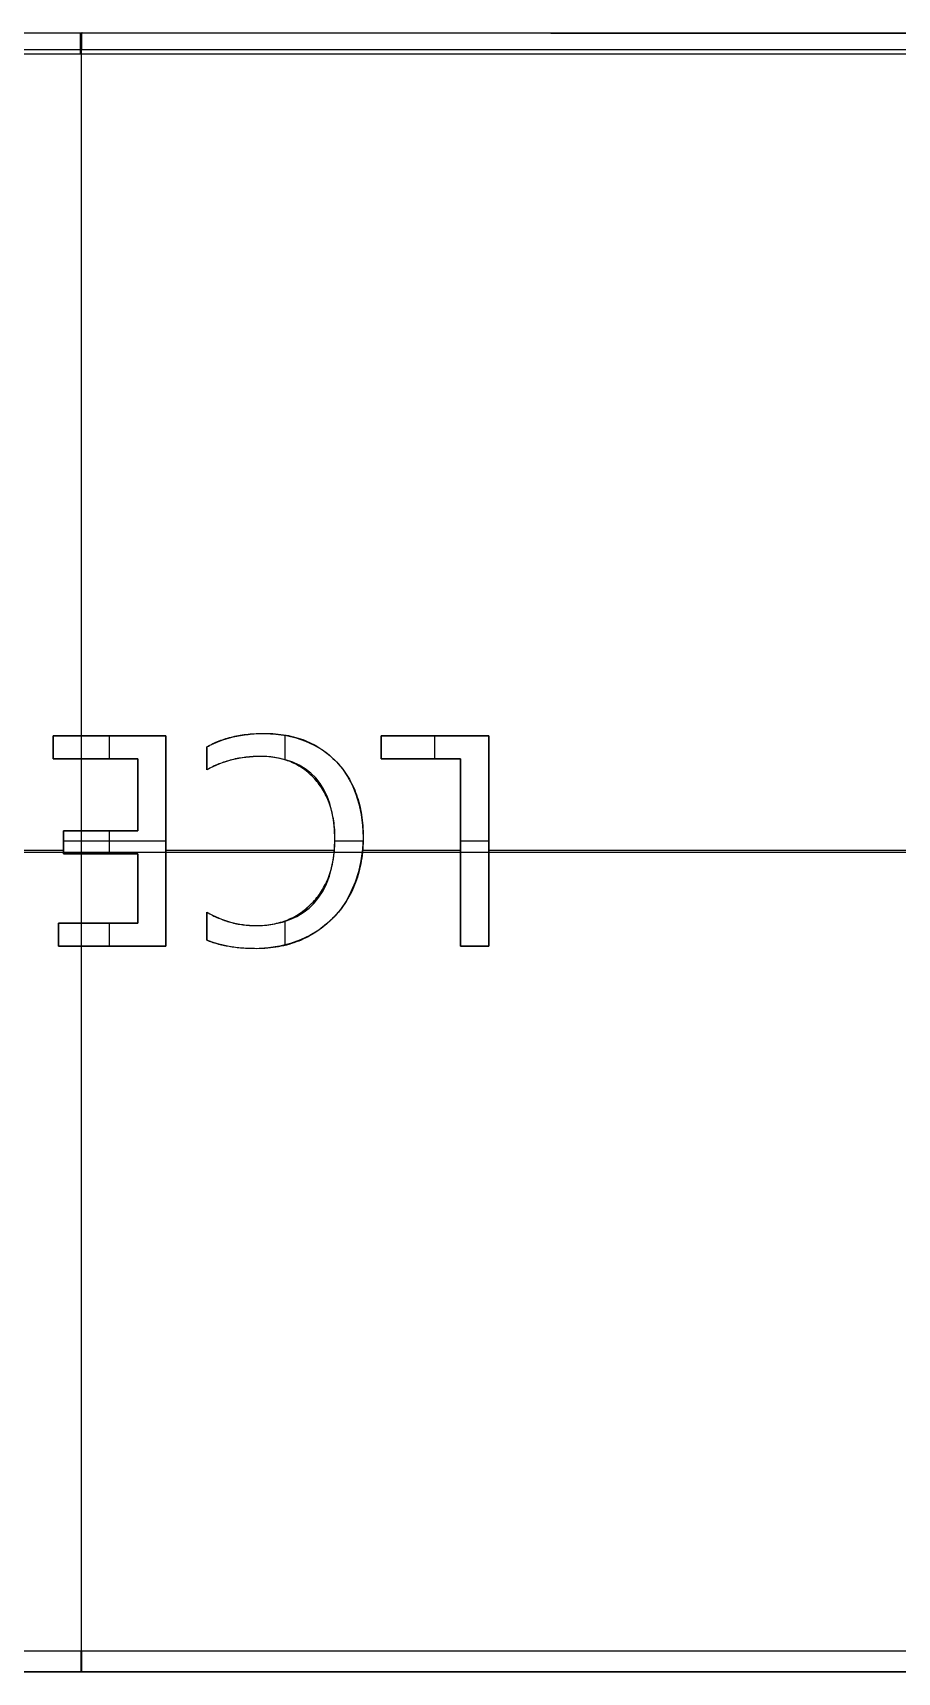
# Model space of a CAD drawing. Header units: millimetres. Extents: x 1.2 to 41.2, y 0.2 to 23.9.
# Drawn here: x 21.454 to 21.866, y 13.145 to 13.925 of the extents above; entities that cross this region are included whole.
import ezdxf

# ---------------------------------------------------------------- set-up
doc = ezdxf.new("R2010")
doc.units = ezdxf.units.MM
doc.layers.add('图层03', color=5, linetype='Continuous', true_color=0x0000ff)

msp = doc.modelspace()

# ---------------------------------------------------------------- linework, layer by layer
at = {"layer": '图层03', "color": 7, "true_color": 0xffffff}
for p, q in [((20.97677, 13.92544, 1.98975), (21.97751, 13.92544, 1.98997)), ((21.47745, 13.92544, 1.6088), (21.47729, 13.92544, 2.36991)), ((21.47719, 13.59086, 1.5988), (21.47719, 13.91746, 1.5988)), ((21.47702, 13.91544, 2.3789), (21.47702, 13.15534, 2.3789)), ((21.51739, 13.59086, 1.60381), (21.46373, 13.59086, 1.6038)), ((21.46373, 13.59086, 1.6038), (21.46373, 13.57989, 1.6038)), ((21.49056, 13.59086, 1.5988), (21.49056, 13.59086, 1.6088)), ((21.49056, 13.57989, 1.6088), (21.49056, 13.59086, 1.6088)), ((21.51739, 13.49085, 1.60381), (21.51739, 13.59086, 1.60381)), ((21.57411, 13.57946, 1.60882), (21.57411, 13.59132, 1.60882)), ((21.67107, 13.59086, 1.60384), (21.61984, 13.59086, 1.60383)), ((21.61984, 13.59086, 1.60383), (21.61984, 13.57989, 1.60383)), ((21.64546, 13.59086, 1.59884), (21.64546, 13.59086, 1.60884)), ((21.64546, 13.57989, 1.60884), (21.64546, 13.59086, 1.60884)), ((21.67107, 13.49085, 1.60384), (21.67107, 13.59086, 1.60384)), ((21.46373, 13.58538, 1.5988), (21.46373, 13.58538, 1.6088)), ((21.53691, 13.58568, 1.60381), (21.53691, 13.5747, 1.60381)), ((21.61985, 13.58538, 1.59883), (21.61984, 13.58538, 1.60883)), ((21.46373, 13.57989, 1.6038), (21.50398, 13.57989, 1.60381)), ((21.47719, 13.54574, 1.5988), (21.47719, 13.57989, 1.5988)), ((21.48385, 13.57989, 1.5988), (21.48385, 13.57989, 1.6088)), ((21.50398, 13.57989, 1.60381), (21.50398, 13.54574, 1.60381)), ((21.53691, 13.58019, 1.59881), (21.53691, 13.58019, 1.60881)), ((21.61984, 13.57989, 1.60383), (21.65765, 13.57989, 1.60384)), ((21.63875, 13.57989, 1.59884), (21.63875, 13.57989, 1.60884)), ((21.65765, 13.57989, 1.60384), (21.65765, 13.49085, 1.60384)), ((21.50398, 13.56281, 1.59881), (21.50397, 13.56281, 1.60881)), ((21.50398, 13.54574, 1.60381), (21.46861, 13.54574, 1.6038)), ((21.46861, 13.54574, 1.6038), (21.46861, 13.53476, 1.6038)), ((21.48629, 13.54574, 1.5988), (21.48629, 13.54574, 1.6088)), ((21.49056, 13.53476, 1.6088), (21.49056, 13.54574, 1.6088)), ((21.97708, 13.53539, 2.37901), (20.97695, 13.53539, 2.37879)), ((21.46861, 13.5364, 1.5988), (21.44421, 13.5364, 1.59879)), ((21.51739, 13.54086, 1.60881), (21.4686, 13.54086, 1.6088)), ((21.46861, 13.54025, 1.5988), (21.4686, 13.54025, 1.6088)), ((21.46861, 13.53476, 1.6038), (21.50398, 13.53476, 1.60381)), ((21.47719, 13.50183, 1.5988), (21.47719, 13.53476, 1.5988)), ((21.48629, 13.53476, 1.5988), (21.48629, 13.53476, 1.6088)), ((21.50398, 13.53476, 1.60381), (21.50398, 13.50183, 1.60381)), ((21.51739, 13.54086, 1.59881), (21.51739, 13.54086, 1.60881)), ((21.59759, 13.5364, 1.59883), (21.51739, 13.5364, 1.59881)), ((21.61126, 13.54086, 1.60883), (21.59786, 13.54086, 1.60883)), ((21.65765, 13.5364, 1.59884), (21.61091, 13.5364, 1.59883)), ((21.67107, 13.54086, 1.60884), (21.65765, 13.54086, 1.60884)), ((21.65765, 13.53537, 1.59884), (21.65765, 13.53537, 1.60884)), ((21.67107, 13.54086, 1.59884), (21.67107, 13.54086, 1.60884)), ((21.97759, 13.5364, 1.59891), (21.67107, 13.5364, 1.59884)), ((21.50398, 13.51829, 1.59881), (21.50397, 13.51829, 1.60881)), ((21.53691, 13.50701, 1.60381), (21.53691, 13.4936, 1.60381)), ((21.46617, 13.49634, 1.5988), (21.46616, 13.49634, 1.6088)), ((21.50398, 13.50183, 1.60381), (21.46617, 13.50183, 1.6038)), ((21.46617, 13.50183, 1.6038), (21.46617, 13.49085, 1.6038)), ((21.48507, 13.50183, 1.5988), (21.48507, 13.50183, 1.6088)), ((21.49056, 13.49085, 1.6088), (21.49056, 13.50183, 1.6088)), ((21.53691, 13.5003, 1.59881), (21.53691, 13.5003, 1.60881)), ((21.57411, 13.4912, 1.60882), (21.57411, 13.50288, 1.60882)), ((21.46617, 13.49085, 1.6038), (21.51739, 13.49085, 1.60381)), ((21.47719, 13.15534, 1.5988), (21.47719, 13.49085, 1.5988)), ((21.49178, 13.49085, 1.5988), (21.49178, 13.49085, 1.6088)), ((21.65765, 13.49085, 1.60384), (21.67107, 13.49085, 1.60384)), ((21.66436, 13.49085, 1.59884), (21.66436, 13.49085, 1.60884)), ((21.97717, 13.14534, 1.98795), (20.9767, 13.14534, 1.98773)), ((21.47719, 13.14534, 1.60678), (21.47702, 13.14534, 2.3689))]:
    msp.add_line(p, q, dxfattribs=at)
at = {"layer": '图层03', "color": 7, "true_color": 0xffffff, "extrusion": (-1, 0, -0.000220476)}
for centre, start, end in [((-13.91544, 2.36416, -21.47729), 90, 174.19678), ((-13.91544, 1.60407, -21.47754), 180, 258.4196), ((-13.15534, 2.36416, -21.47754), 360, 90), ((-13.15534, 1.60407, -21.47754), 270, 348.41933)]:
    msp.add_arc(centre, 0.01, start, end, dxfattribs=at)
at = {"layer": '图层03', "color": 7, "true_color": 0xffffff}
for points in [[(20.92726, 13.92544, 2.36878), (21.47729, 13.92537, 2.36991), (22.02731, 13.9253, 2.37104)], [(20.92893, 13.92544, 1.60868), (21.47719, 13.92544, 1.6088), (22.02544, 13.92544, 1.60892)], [(20.9269, 13.91746, 1.59882), (21.47719, 13.91746, 1.59894), (22.02748, 13.91746, 1.59906)], [(20.92876, 13.91544, 2.37878), (21.47702, 13.91544, 2.3789), (22.02527, 13.91544, 2.37902)], [(21.46373, 13.57989, 1.5988), (21.46373, 13.58538, 1.5988), (21.46373, 13.59086, 1.5988)], [(21.46373, 13.59086, 1.5988), (21.49056, 13.59086, 1.5988), (21.51739, 13.59086, 1.59881)], [(21.46373, 13.59086, 1.6088), (21.49056, 13.59086, 1.6088), (21.51739, 13.59086, 1.60881)], [(21.46373, 13.59086, 1.5988), (21.46373, 13.59086, 1.6038), (21.46373, 13.59086, 1.6088)], [(21.46373, 13.57989, 1.6088), (21.46373, 13.58538, 1.6088), (21.46373, 13.59086, 1.6088)], [(21.51739, 13.59086, 1.59881), (21.51739, 13.54086, 1.59881), (21.51739, 13.49085, 1.59881)], [(21.51739, 13.59086, 1.60881), (21.51739, 13.54086, 1.60881), (21.51739, 13.49085, 1.60881)], [(21.51739, 13.59086, 1.59881), (21.51739, 13.59086, 1.60381), (21.51739, 13.59086, 1.60881)], [(21.54592, 13.58959, 1.60882), (21.54592, 13.58959, 1.60382), (21.54592, 13.58959, 1.59881)], [(21.54927, 13.59048, 1.60882), (21.54927, 13.59048, 1.60382), (21.54928, 13.59048, 1.59882)], [(21.5528, 13.59119, 1.60882), (21.5528, 13.59119, 1.60382), (21.5528, 13.59119, 1.59882)], [(21.5565, 13.59168, 1.60882), (21.5565, 13.59168, 1.60382), (21.5565, 13.59168, 1.59882)], [(21.56038, 13.59199, 1.60882), (21.56039, 13.59199, 1.60382), (21.56039, 13.59199, 1.59882)], [(21.56443, 13.59208, 1.59882), (21.56443, 13.59208, 1.60382), (21.56442, 13.59208, 1.60882)], [(21.56963, 13.59187, 1.60882), (21.56963, 13.59187, 1.60382), (21.56963, 13.59187, 1.59882)], [(21.57456, 13.59124, 1.60882), (21.57456, 13.59124, 1.60382), (21.57457, 13.59124, 1.59882)], [(21.57923, 13.59018, 1.60882), (21.57923, 13.59018, 1.60382), (21.57923, 13.59018, 1.59882)], [(21.61984, 13.59086, 1.60883), (21.64546, 13.59086, 1.60884), (21.67107, 13.59086, 1.60884)], [(21.61985, 13.59086, 1.59883), (21.61984, 13.59086, 1.60383), (21.61984, 13.59086, 1.60883)], [(21.61984, 13.57989, 1.60883), (21.61984, 13.58538, 1.60883), (21.61984, 13.59086, 1.60883)], [(21.61985, 13.57989, 1.59883), (21.61985, 13.58538, 1.59883), (21.61985, 13.59086, 1.59883)], [(21.61985, 13.59086, 1.59883), (21.64546, 13.59086, 1.59884), (21.67107, 13.59086, 1.59884)], [(21.67107, 13.59086, 1.59884), (21.67107, 13.54086, 1.59884), (21.67107, 13.49085, 1.59884)], [(21.67107, 13.59086, 1.60884), (21.67107, 13.54086, 1.60884), (21.67107, 13.49085, 1.60884)], [(21.67107, 13.59086, 1.59884), (21.67107, 13.59086, 1.60384), (21.67107, 13.59086, 1.60884)], [(21.53691, 13.5747, 1.59881), (21.53691, 13.58019, 1.59881), (21.53691, 13.58568, 1.59881)], [(21.53691, 13.58568, 1.59881), (21.53691, 13.58568, 1.60381), (21.53691, 13.58568, 1.60881)], [(21.53691, 13.5747, 1.60881), (21.53691, 13.58019, 1.60881), (21.53691, 13.58568, 1.60881)], [(21.53975, 13.58719, 1.60881), (21.53975, 13.58719, 1.60381), (21.53975, 13.58719, 1.59881)], [(21.54274, 13.58848, 1.60882), (21.54274, 13.58848, 1.60381), (21.54274, 13.58848, 1.59881)], [(21.58363, 13.58869, 1.60882), (21.58364, 13.58869, 1.60382), (21.58364, 13.58869, 1.59882)], [(21.58777, 13.5868, 1.60883), (21.58777, 13.5868, 1.60382), (21.58777, 13.5868, 1.59882)], [(21.59164, 13.58448, 1.60883), (21.59164, 13.58448, 1.60383), (21.59164, 13.58448, 1.59882)], [(21.59522, 13.58172, 1.60883), (21.59522, 13.58172, 1.60383), (21.59522, 13.58172, 1.59883)], [(21.50398, 13.57989, 1.59881), (21.48385, 13.57989, 1.5988), (21.46373, 13.57989, 1.5988)], [(21.46373, 13.57989, 1.5988), (21.46373, 13.57989, 1.6038), (21.46373, 13.57989, 1.6088)], [(21.50397, 13.57989, 1.60881), (21.48385, 13.57989, 1.6088), (21.46373, 13.57989, 1.6088)], [(21.50397, 13.54574, 1.60881), (21.50397, 13.56281, 1.60881), (21.50397, 13.57989, 1.60881)], [(21.50397, 13.57989, 1.60881), (21.50398, 13.57989, 1.60381), (21.50398, 13.57989, 1.59881)], [(21.50398, 13.54574, 1.59881), (21.50398, 13.56281, 1.59881), (21.50398, 13.57989, 1.59881)], [(21.53691, 13.5747, 1.59881), (21.53691, 13.5747, 1.60381), (21.53691, 13.5747, 1.60881)], [(21.53969, 13.57621, 1.60881), (21.53969, 13.57621, 1.60381), (21.53969, 13.57621, 1.59881)], [(21.5426, 13.5775, 1.60882), (21.5426, 13.5775, 1.60381), (21.54261, 13.5775, 1.59881)], [(21.54563, 13.57861, 1.60882), (21.54564, 13.57861, 1.60382), (21.54564, 13.57861, 1.59881)], [(21.54878, 13.57951, 1.60882), (21.54878, 13.57951, 1.60382), (21.54878, 13.57951, 1.59882)], [(21.55206, 13.58021, 1.60882), (21.55206, 13.58021, 1.60382), (21.55206, 13.58021, 1.59882)], [(21.55545, 13.58071, 1.60882), (21.55545, 13.58071, 1.60382), (21.55545, 13.58071, 1.59882)], [(21.55895, 13.58101, 1.60882), (21.55896, 13.58101, 1.60382), (21.55896, 13.58101, 1.59882)], [(21.56258, 13.58111, 1.60882), (21.56258, 13.58111, 1.60382), (21.56258, 13.58111, 1.59882)], [(21.56643, 13.58093, 1.60882), (21.56643, 13.58093, 1.60382), (21.56643, 13.58093, 1.59882)], [(21.5701, 13.58044, 1.60882), (21.5701, 13.58044, 1.60382), (21.57011, 13.58044, 1.59882)], [(21.57357, 13.57962, 1.60882), (21.57357, 13.57962, 1.60382), (21.57357, 13.57962, 1.59882)], [(21.57687, 13.57846, 1.60882), (21.57687, 13.57846, 1.60382), (21.57687, 13.57846, 1.59882)], [(21.57996, 13.57697, 1.60882), (21.57996, 13.57697, 1.60382), (21.57996, 13.57697, 1.59882)], [(21.58287, 13.57516, 1.60882), (21.58287, 13.57516, 1.60382), (21.58287, 13.57516, 1.59882)], [(21.59856, 13.57855, 1.60883), (21.59856, 13.57855, 1.60383), (21.59856, 13.57855, 1.59883)], [(21.60155, 13.57503, 1.60883), (21.60155, 13.57503, 1.60383), (21.60155, 13.57503, 1.59883)], [(21.61985, 13.57989, 1.59883), (21.61984, 13.57989, 1.60383), (21.61984, 13.57989, 1.60883)], [(21.65765, 13.57989, 1.60884), (21.63875, 13.57989, 1.60884), (21.61984, 13.57989, 1.60883)], [(21.65765, 13.57989, 1.59884), (21.63875, 13.57989, 1.59884), (21.61985, 13.57989, 1.59883)], [(21.65765, 13.49085, 1.59884), (21.65765, 13.53537, 1.59884), (21.65765, 13.57989, 1.59884)], [(21.65765, 13.49085, 1.60884), (21.65765, 13.53537, 1.60884), (21.65765, 13.57989, 1.60884)], [(21.65765, 13.57989, 1.60884), (21.65765, 13.57989, 1.60384), (21.65765, 13.57989, 1.59884)], [(21.5856, 13.57301, 1.60882), (21.5856, 13.57301, 1.60382), (21.5856, 13.57301, 1.59882)], [(21.58813, 13.57053, 1.60883), (21.58813, 13.57053, 1.60382), (21.58813, 13.57053, 1.59882)], [(21.59042, 13.56777, 1.60883), (21.59042, 13.56777, 1.60383), (21.59042, 13.56777, 1.59882)], [(21.60414, 13.57123, 1.60883), (21.60414, 13.57123, 1.60383), (21.60414, 13.57123, 1.59883)], [(21.60633, 13.56718, 1.60883), (21.60633, 13.56718, 1.60383), (21.60633, 13.56718, 1.59883)], [(21.5924, 13.56477, 1.60883), (21.5924, 13.56477, 1.60383), (21.5924, 13.56477, 1.59883)], [(21.59408, 13.56153, 1.60883), (21.59408, 13.56153, 1.60383), (21.59408, 13.56153, 1.59883)], [(21.60812, 13.56283, 1.60883), (21.60812, 13.56283, 1.60383), (21.60812, 13.56283, 1.59883)], [(21.60951, 13.55822, 1.60883), (21.60952, 13.55822, 1.60383), (21.60952, 13.55822, 1.59883)], [(21.59545, 13.55809, 1.60883), (21.59545, 13.55809, 1.60383), (21.59545, 13.55809, 1.59883)], [(21.59652, 13.55439, 1.60883), (21.59652, 13.55439, 1.60383), (21.59652, 13.55439, 1.59883)], [(21.59728, 13.55046, 1.60883), (21.59728, 13.55046, 1.60383), (21.59728, 13.55046, 1.59883)], [(21.6105, 13.55334, 1.60883), (21.61051, 13.55334, 1.60383), (21.61051, 13.55334, 1.59883)], [(21.4686, 13.54574, 1.6088), (21.48629, 13.54574, 1.6088), (21.50397, 13.54574, 1.60881)], [(21.46861, 13.54574, 1.5988), (21.46861, 13.54574, 1.6038), (21.4686, 13.54574, 1.6088)], [(21.4686, 13.53476, 1.6088), (21.4686, 13.54025, 1.6088), (21.4686, 13.54574, 1.6088)], [(21.46861, 13.54574, 1.5988), (21.48629, 13.54574, 1.5988), (21.50398, 13.54574, 1.59881)], [(21.46861, 13.53476, 1.5988), (21.46861, 13.54025, 1.5988), (21.46861, 13.54574, 1.5988)], [(21.50398, 13.54574, 1.59881), (21.50398, 13.54574, 1.60381), (21.50397, 13.54574, 1.60881)], [(21.59774, 13.54631, 1.60883), (21.59774, 13.54631, 1.60383), (21.59774, 13.54631, 1.59883)], [(21.61111, 13.54818, 1.60883), (21.61112, 13.54818, 1.60383), (21.61112, 13.54818, 1.59883)], [(21.61131, 13.54274, 1.59883), (21.61131, 13.54274, 1.60383), (21.61131, 13.54274, 1.60883)], [(21.46861, 13.53476, 1.5988), (21.46861, 13.53476, 1.6038), (21.4686, 13.53476, 1.6088)], [(21.50397, 13.53476, 1.60881), (21.48629, 13.53476, 1.6088), (21.4686, 13.53476, 1.6088)], [(21.50398, 13.53476, 1.59881), (21.48629, 13.53476, 1.5988), (21.46861, 13.53476, 1.5988)], [(21.50398, 13.53476, 1.59881), (21.50398, 13.53476, 1.60381), (21.50397, 13.53476, 1.60881)], [(21.50397, 13.50183, 1.60881), (21.50397, 13.51829, 1.60881), (21.50397, 13.53476, 1.60881)], [(21.50398, 13.50183, 1.59881), (21.50398, 13.51829, 1.59881), (21.50398, 13.53476, 1.59881)], [(21.59772, 13.53729, 1.60883), (21.59772, 13.53729, 1.60383), (21.59772, 13.53729, 1.59883)], [(21.59789, 13.54192, 1.59883), (21.59789, 13.54192, 1.60383), (21.59789, 13.54192, 1.60883)], [(21.61108, 13.53691, 1.60883), (21.61108, 13.53691, 1.60383), (21.61108, 13.53691, 1.59883)], [(21.59642, 13.52879, 1.60883), (21.59642, 13.52879, 1.60383), (21.59642, 13.52879, 1.59883)], [(21.59724, 13.53293, 1.60883), (21.59724, 13.53293, 1.60383), (21.59724, 13.53293, 1.59883)], [(21.61041, 13.53137, 1.60883), (21.61041, 13.53137, 1.60383), (21.61041, 13.53137, 1.59883)], [(21.59381, 13.52125, 1.60883), (21.59381, 13.52125, 1.60383), (21.59381, 13.52125, 1.59883)], [(21.59528, 13.52489, 1.60883), (21.59528, 13.52489, 1.60383), (21.59528, 13.52489, 1.59883)], [(21.6077, 13.52115, 1.60883), (21.6077, 13.52115, 1.60383), (21.60771, 13.52115, 1.59883)], [(21.60929, 13.52611, 1.60883), (21.60929, 13.52611, 1.60383), (21.60929, 13.52611, 1.59883)], [(21.58743, 13.51178, 1.60883), (21.58743, 13.51178, 1.60382), (21.58743, 13.51178, 1.59882)], [(21.58988, 13.51469, 1.60883), (21.58989, 13.51469, 1.60383), (21.58989, 13.51469, 1.59882)], [(21.592, 13.51786, 1.60883), (21.592, 13.51786, 1.60383), (21.592, 13.51786, 1.59882)], [(21.60323, 13.5121, 1.60883), (21.60323, 13.5121, 1.60383), (21.60323, 13.5121, 1.59883)], [(21.60568, 13.51648, 1.60883), (21.60568, 13.51648, 1.60383), (21.60569, 13.51648, 1.59883)], [(21.53691, 13.4936, 1.59881), (21.53691, 13.5003, 1.59881), (21.53691, 13.50701, 1.59881)], [(21.53691, 13.50701, 1.59881), (21.53691, 13.50701, 1.60381), (21.53691, 13.50701, 1.60881)], [(21.53691, 13.4936, 1.60881), (21.53691, 13.5003, 1.60881), (21.53691, 13.50701, 1.60881)], [(21.53959, 13.50551, 1.60881), (21.53959, 13.50551, 1.60381), (21.53959, 13.50551, 1.59881)], [(21.54236, 13.50421, 1.60882), (21.54236, 13.50421, 1.60381), (21.54236, 13.50421, 1.59881)], [(21.57872, 13.50497, 1.60882), (21.57872, 13.50497, 1.60382), (21.57872, 13.50497, 1.59882)], [(21.5818, 13.5069, 1.60882), (21.58181, 13.5069, 1.60382), (21.58181, 13.5069, 1.59882)], [(21.58472, 13.50917, 1.60882), (21.58472, 13.50917, 1.60382), (21.58472, 13.50917, 1.59882)], [(21.59694, 13.50423, 1.60883), (21.59694, 13.50423, 1.60383), (21.59694, 13.50423, 1.59883)], [(21.60031, 13.50802, 1.60883), (21.60031, 13.50802, 1.60383), (21.60031, 13.50802, 1.59883)], [(21.46616, 13.50183, 1.6088), (21.48507, 13.50183, 1.6088), (21.50397, 13.50183, 1.60881)], [(21.46617, 13.50183, 1.5988), (21.46617, 13.50183, 1.6038), (21.46616, 13.50183, 1.6088)], [(21.46616, 13.49085, 1.6088), (21.46616, 13.49634, 1.6088), (21.46616, 13.50183, 1.6088)], [(21.46617, 13.49085, 1.5988), (21.46617, 13.49634, 1.5988), (21.46617, 13.50183, 1.5988)], [(21.46617, 13.50183, 1.5988), (21.48507, 13.50183, 1.5988), (21.50398, 13.50183, 1.59881)], [(21.50398, 13.50183, 1.59881), (21.50398, 13.50183, 1.60381), (21.50397, 13.50183, 1.60881)], [(21.5452, 13.5031, 1.60882), (21.5452, 13.5031, 1.60382), (21.5452, 13.5031, 1.59881)], [(21.54809, 13.50221, 1.60882), (21.54809, 13.50221, 1.60382), (21.54809, 13.50221, 1.59882)], [(21.55105, 13.5015, 1.60882), (21.55105, 13.5015, 1.60382), (21.55105, 13.5015, 1.59882)], [(21.55408, 13.50101, 1.60882), (21.55408, 13.50101, 1.60382), (21.55408, 13.50101, 1.59882)], [(21.55716, 13.5007, 1.60882), (21.55716, 13.5007, 1.60382), (21.55717, 13.5007, 1.59882)], [(21.56033, 13.50061, 1.59882), (21.56033, 13.50061, 1.60382), (21.56033, 13.50061, 1.60882)], [(21.56439, 13.50078, 1.60882), (21.56439, 13.50078, 1.60382), (21.56439, 13.50078, 1.59882)], [(21.56825, 13.50131, 1.60882), (21.56826, 13.50131, 1.60382), (21.56826, 13.50131, 1.59882)], [(21.57193, 13.50217, 1.60882), (21.57193, 13.50217, 1.60382), (21.57194, 13.50217, 1.59882)], [(21.57542, 13.50339, 1.60882), (21.57542, 13.50339, 1.60382), (21.57542, 13.50339, 1.59882)], [(21.58928, 13.49785, 1.60883), (21.58928, 13.49785, 1.60383), (21.58928, 13.49785, 1.59882)], [(21.59322, 13.5008, 1.60883), (21.59322, 13.5008, 1.60383), (21.59322, 13.5008, 1.59883)], [(21.46617, 13.49085, 1.5988), (21.46617, 13.49085, 1.6038), (21.46616, 13.49085, 1.6088)], [(21.51739, 13.49085, 1.60881), (21.49178, 13.49085, 1.6088), (21.46616, 13.49085, 1.6088)], [(21.51739, 13.49085, 1.59881), (21.49178, 13.49085, 1.5988), (21.46617, 13.49085, 1.5988)], [(21.51739, 13.49085, 1.59881), (21.51739, 13.49085, 1.60381), (21.51739, 13.49085, 1.60881)], [(21.53691, 13.4936, 1.59881), (21.53691, 13.4936, 1.60381), (21.53691, 13.4936, 1.60881)], [(21.53931, 13.49266, 1.60881), (21.53931, 13.49266, 1.60381), (21.53931, 13.49266, 1.59881)], [(21.54186, 13.49186, 1.60882), (21.54186, 13.49186, 1.60381), (21.54186, 13.49186, 1.59881)], [(21.54457, 13.49117, 1.60882), (21.54457, 13.49117, 1.60382), (21.54457, 13.49117, 1.59881)], [(21.54744, 13.49062, 1.60882), (21.54745, 13.49062, 1.60382), (21.54745, 13.49062, 1.59882)], [(21.55046, 13.49018, 1.60882), (21.55046, 13.49018, 1.60382), (21.55046, 13.49018, 1.59882)], [(21.55364, 13.48988, 1.60882), (21.55364, 13.48988, 1.60382), (21.55364, 13.48988, 1.59882)], [(21.55695, 13.48969, 1.60882), (21.55696, 13.48969, 1.60382), (21.55696, 13.48969, 1.59882)], [(21.56044, 13.48963, 1.59882), (21.56044, 13.48963, 1.60382), (21.56044, 13.48963, 1.60882)], [(21.56585, 13.48986, 1.60882), (21.56585, 13.48986, 1.60382), (21.56586, 13.48986, 1.59882)], [(21.57102, 13.49055, 1.60882), (21.57102, 13.49055, 1.60382), (21.57102, 13.49055, 1.59882)], [(21.57595, 13.49169, 1.60882), (21.57596, 13.49169, 1.60382), (21.57596, 13.49169, 1.59882)], [(21.58062, 13.49327, 1.60882), (21.58062, 13.49327, 1.60382), (21.58063, 13.49327, 1.59882)], [(21.58506, 13.49533, 1.60882), (21.58506, 13.49533, 1.60382), (21.58507, 13.49533, 1.59882)], [(21.67107, 13.49085, 1.59884), (21.66436, 13.49085, 1.59884), (21.65765, 13.49085, 1.59884)], [(21.65765, 13.49085, 1.59884), (21.65765, 13.49085, 1.60384), (21.65765, 13.49085, 1.60884)], [(21.67107, 13.49085, 1.60884), (21.66436, 13.49085, 1.60884), (21.65765, 13.49085, 1.60884)], [(21.67107, 13.49085, 1.59884), (21.67107, 13.49085, 1.60384), (21.67107, 13.49085, 1.60884)], [(22.02677, 13.15534, 2.37902), (21.47702, 13.15534, 2.3789), (20.92726, 13.15534, 2.37878)], [(22.02544, 13.15534, 1.59892), (21.47719, 13.15534, 1.5988), (20.92893, 13.15534, 1.59868)], [(22.02748, 13.14548, 1.6069), (21.47719, 13.14548, 1.60678), (20.9269, 13.14548, 1.60666)], [(22.02527, 13.14534, 2.36902), (21.47702, 13.14534, 2.3689), (20.92876, 13.14534, 2.36878)]]:
    msp.add_open_spline(points, degree=2, dxfattribs=at)
at = {"layer": '图层03', "color": 7, "true_color": 0xffffff, "extrusion": (-0.000220476, 1.76365e-14, 1)}
msp.add_open_spline([(21.53691, 13.58568, 1.59881), (21.54441, 13.58982, 1.59881), (21.55358, 13.59196, 1.59882), (21.56443, 13.59208, 1.59882)], degree=3, dxfattribs=at)
at = {"layer": '图层03', "color": 7, "true_color": 0xffffff, "extrusion": (-0.000220476, -2.01225e-12, 1)}
msp.add_open_spline([(21.53691, 13.58568, 1.60881), (21.53784, 13.5862, 1.60881), (21.53973, 13.58724, 1.60881), (21.54276, 13.58853, 1.60882), (21.54594, 13.58964, 1.60882), (21.54931, 13.59053, 1.60882), (21.55284, 13.59124, 1.60882), (21.55655, 13.59172, 1.60882), (21.56043, 13.59204, 1.60882), (21.56308, 13.59207, 1.60882), (21.56442, 13.59208, 1.60882)], degree=3, knots=[0, 0, 0, 0, 0.00321625, 0.00647915, 0.0098506, 0.01332469, 0.01692267, 0.0206555, 0.0245579, 0.02860205, 0.02860205, 0.02860205, 0.02860205], dxfattribs=at)
at = {"layer": '图层03', "color": 7, "true_color": 0xffffff, "extrusion": (-0.000220476, -1.1957e-12, 1)}
msp.add_open_spline([(21.53691, 13.58568, 1.60381), (21.53785, 13.5862, 1.60381), (21.53974, 13.58724, 1.60381), (21.54276, 13.58853, 1.60381), (21.54594, 13.58964, 1.60382), (21.54931, 13.59053, 1.60382), (21.55284, 13.59124, 1.60382), (21.55655, 13.59172, 1.60382), (21.56043, 13.59204, 1.60382), (21.56308, 13.59207, 1.60382), (21.56443, 13.59208, 1.60382)], degree=3, knots=[0, 0, 0, 0, 0.00321625, 0.00647915, 0.0098506, 0.01332469, 0.01692267, 0.0206555, 0.0245579, 0.02860205, 0.02860205, 0.02860205, 0.02860205], dxfattribs=at)
at = {"layer": '图层03', "color": 7, "true_color": 0xffffff, "extrusion": (0.000220476, 4.63136e-13, -1)}
msp.add_open_spline([(21.56442, 13.59208, 1.60882), (21.56616, 13.59204, 1.60882), (21.56956, 13.59197, 1.60882), (21.57452, 13.59133, 1.60882), (21.57921, 13.59027, 1.60882), (21.58363, 13.58877, 1.60882), (21.5878, 13.58689, 1.60883), (21.59169, 13.58455, 1.60883), (21.59529, 13.58176, 1.60883), (21.59863, 13.57861, 1.60883), (21.6016, 13.57508, 1.60883), (21.60421, 13.57127, 1.60883), (21.60642, 13.56718, 1.60883), (21.60821, 13.56282, 1.60883), (21.6096, 13.55818, 1.60883), (21.61058, 13.55328, 1.60883), (21.61121, 13.5481, 1.60883), (21.61127, 13.54456, 1.60883), (21.61131, 13.54274, 1.60883)], degree=3, knots=[0, 0, 0, 0, 0.00521521, 0.01019893, 0.01499606, 0.01964994, 0.0242027, 0.02872346, 0.03325532, 0.03785945, 0.04249092, 0.04709173, 0.05171217, 0.05641956, 0.06124441, 0.06623069, 0.07143943, 0.07688281, 0.07688281, 0.07688281, 0.07688281], dxfattribs=at)
at = {"layer": '图层03', "color": 7, "true_color": 0xffffff, "extrusion": (0.000220476, -8.69198e-14, -1)}
msp.add_open_spline([(21.56443, 13.59208, 1.59882), (21.59343, 13.59144, 1.59883), (21.61078, 13.57311, 1.59883), (21.61131, 13.54274, 1.59883)], degree=3, dxfattribs=at)
at = {"layer": '图层03', "color": 7, "true_color": 0xffffff, "extrusion": (0.000220476, -3.99099e-14, -1)}
msp.add_open_spline([(21.56443, 13.59208, 1.60382), (21.56616, 13.59204, 1.60382), (21.56956, 13.59197, 1.60382), (21.57452, 13.59133, 1.60382), (21.57921, 13.59027, 1.60382), (21.58363, 13.58877, 1.60382), (21.5878, 13.58689, 1.60382), (21.59169, 13.58455, 1.60383), (21.59529, 13.58176, 1.60383), (21.59863, 13.57861, 1.60383), (21.60161, 13.57508, 1.60383), (21.60421, 13.57127, 1.60383), (21.60642, 13.56718, 1.60383), (21.60821, 13.56282, 1.60383), (21.6096, 13.55818, 1.60383), (21.61058, 13.55328, 1.60383), (21.61121, 13.5481, 1.60383), (21.61128, 13.54456, 1.60383), (21.61131, 13.54274, 1.60383)], degree=3, knots=[0, 0, 0, 0, 0.00521521, 0.01019893, 0.01499606, 0.01964994, 0.0242027, 0.02872346, 0.03325532, 0.03785945, 0.04249092, 0.04709173, 0.05171217, 0.05641956, 0.06124441, 0.06623069, 0.07143943, 0.07688281, 0.07688281, 0.07688281, 0.07688281], dxfattribs=at)
at = {"layer": '图层03', "color": 7, "true_color": 0xffffff, "extrusion": (-0.000220476, 1.08061e-12, 1)}
msp.add_open_spline([(21.56258, 13.58111, 1.59882), (21.55282, 13.58098, 1.59882), (21.54426, 13.57884, 1.59881), (21.53691, 13.5747, 1.59881)], degree=3, dxfattribs=at)
at = {"layer": '图层03', "color": 7, "true_color": 0xffffff, "extrusion": (-0.000220476, -3.59843e-13, 1)}
msp.add_open_spline([(21.56258, 13.58111, 1.60882), (21.56137, 13.58109, 1.60882), (21.55899, 13.58106, 1.60882), (21.55548, 13.58074, 1.60882), (21.55207, 13.58026, 1.60882), (21.5488, 13.57954, 1.60882), (21.54563, 13.57866, 1.60882), (21.5426, 13.57754, 1.60882), (21.53967, 13.57626, 1.60881), (21.53783, 13.57522, 1.60881), (21.53691, 13.5747, 1.60881)], degree=3, knots=[0, 0, 0, 0, 0.00362482, 0.0071472, 0.01057793, 0.01393324, 0.0172052, 0.020433, 0.02362613, 0.02679204, 0.02679204, 0.02679204, 0.02679204], dxfattribs=at)
at = {"layer": '图层03', "color": 7, "true_color": 0xffffff, "extrusion": (-0.000220476, 5.18128e-13, 1)}
msp.add_open_spline([(21.56258, 13.58111, 1.60382), (21.56137, 13.58109, 1.60382), (21.55899, 13.58106, 1.60382), (21.55548, 13.58074, 1.60382), (21.55207, 13.58026, 1.60382), (21.5488, 13.57954, 1.60382), (21.54564, 13.57866, 1.60382), (21.5426, 13.57754, 1.60381), (21.53967, 13.57626, 1.60381), (21.53783, 13.57522, 1.60381), (21.53691, 13.5747, 1.60381)], degree=3, knots=[0, 0, 0, 0, 0.00362482, 0.0071472, 0.01057793, 0.01393324, 0.0172052, 0.020433, 0.02362613, 0.02679204, 0.02679204, 0.02679204, 0.02679204], dxfattribs=at)
at = {"layer": '图层03', "color": 7, "true_color": 0xffffff, "extrusion": (0.000220476, 4.67133e-14, -1)}
msp.add_open_spline([(21.59789, 13.54192, 1.59883), (21.59741, 13.56745, 1.59883), (21.58564, 13.58051, 1.59882), (21.56258, 13.58111, 1.59882)], degree=3, dxfattribs=at)
at = {"layer": '图层03', "color": 7, "true_color": 0xffffff, "extrusion": (0.000220476, 5.091e-13, -1)}
msp.add_open_spline([(21.59789, 13.54192, 1.60883), (21.59786, 13.54339, 1.60883), (21.59781, 13.54624, 1.60883), (21.59734, 13.55041, 1.60883), (21.59659, 13.55435, 1.60883), (21.59552, 13.55806, 1.60883), (21.59414, 13.56154, 1.60883), (21.59247, 13.56479, 1.60883), (21.59047, 13.5678, 1.60883), (21.58819, 13.57056, 1.60883), (21.58565, 13.57304, 1.60882), (21.58292, 13.57521, 1.60882), (21.57999, 13.57702, 1.60882), (21.57687, 13.57853, 1.60882), (21.57357, 13.57969, 1.60882), (21.57007, 13.5805, 1.60882), (21.56638, 13.58101, 1.60882), (21.56386, 13.58107, 1.60882), (21.56258, 13.58111, 1.60882)], degree=3, knots=[0, 0, 0, 0, 0.00439279, 0.00857901, 0.01258448, 0.01643865, 0.0201568, 0.02381066, 0.02740525, 0.03099782, 0.03454774, 0.0380266, 0.04146416, 0.04489609, 0.0483975, 0.05196707, 0.05568424, 0.05954375, 0.05954375, 0.05954375, 0.05954375], dxfattribs=at)
at = {"layer": '图层03', "color": 7, "true_color": 0xffffff, "extrusion": (0.000220476, -3.2568e-14, -1)}
msp.add_open_spline([(21.59789, 13.54192, 1.60383), (21.59786, 13.54339, 1.60383), (21.59781, 13.54624, 1.60383), (21.59734, 13.55041, 1.60383), (21.59659, 13.55435, 1.60383), (21.59553, 13.55806, 1.60383), (21.59414, 13.56154, 1.60383), (21.59247, 13.56479, 1.60383), (21.59047, 13.5678, 1.60383), (21.58819, 13.57056, 1.60382), (21.58566, 13.57304, 1.60382), (21.58292, 13.57521, 1.60382), (21.57999, 13.57702, 1.60382), (21.57687, 13.57853, 1.60382), (21.57357, 13.57969, 1.60382), (21.57007, 13.5805, 1.60382), (21.56638, 13.58101, 1.60382), (21.56386, 13.58107, 1.60382), (21.56258, 13.58111, 1.60382)], degree=3, knots=[0, 0, 0, 0, 0.00439279, 0.00857901, 0.01258448, 0.01643865, 0.0201568, 0.02381066, 0.02740525, 0.03099782, 0.03454774, 0.0380266, 0.04146416, 0.04489609, 0.0483975, 0.05196707, 0.05568424, 0.05954375, 0.05954375, 0.05954375, 0.05954375], dxfattribs=at)
at = {"layer": '图层03', "color": 7, "true_color": 0xffffff, "extrusion": (0.000220476, 7.11847e-15, -1)}
msp.add_open_spline([(21.61131, 13.54274, 1.59883), (21.6106, 13.51128, 1.59883), (21.59179, 13.49036, 1.59882), (21.56044, 13.48963, 1.59882)], degree=3, dxfattribs=at)
at = {"layer": '图层03', "color": 7, "true_color": 0xffffff, "extrusion": (0.000220476, -5.32504e-13, -1)}
msp.add_open_spline([(21.61131, 13.54274, 1.60883), (21.61126, 13.5408, 1.60883), (21.61118, 13.53699, 1.60883), (21.6105, 13.53142, 1.60883), (21.60939, 13.52614, 1.60883), (21.6078, 13.52116, 1.60883), (21.60577, 13.51646, 1.60883), (21.60331, 13.51205, 1.60883), (21.60037, 13.50795, 1.60883), (21.597, 13.50418, 1.60883), (21.59331, 13.50076, 1.60883), (21.58933, 13.49778, 1.60883), (21.58511, 13.49526, 1.60882), (21.58065, 13.49318, 1.60882), (21.57593, 13.4916, 1.60882), (21.57099, 13.49046, 1.60882), (21.56579, 13.48976, 1.60882), (21.56225, 13.48967, 1.60882), (21.56044, 13.48963, 1.60882)], degree=3, knots=[0, 0, 0, 0, 0.00584529, 0.0114398, 0.01682699, 0.0220365, 0.02713188, 0.03216539, 0.03718673, 0.04227026, 0.04733567, 0.05227171, 0.05718523, 0.06208717, 0.06702469, 0.0720993, 0.07731747, 0.08274318, 0.08274318, 0.08274318, 0.08274318], dxfattribs=at)
at = {"layer": '图层03', "color": 7, "true_color": 0xffffff, "extrusion": (0.000220476, -3.91687e-14, -1)}
msp.add_open_spline([(21.61131, 13.54274, 1.60383), (21.61126, 13.5408, 1.60383), (21.61118, 13.53699, 1.60383), (21.6105, 13.53142, 1.60383), (21.60939, 13.52614, 1.60383), (21.6078, 13.52116, 1.60383), (21.60577, 13.51646, 1.60383), (21.60331, 13.51205, 1.60383), (21.60037, 13.50795, 1.60383), (21.597, 13.50418, 1.60383), (21.59331, 13.50076, 1.60383), (21.58933, 13.49778, 1.60383), (21.58511, 13.49526, 1.60382), (21.58065, 13.49318, 1.60382), (21.57593, 13.4916, 1.60382), (21.57099, 13.49046, 1.60382), (21.56579, 13.48976, 1.60382), (21.56225, 13.48967, 1.60382), (21.56044, 13.48963, 1.60382)], degree=3, knots=[0, 0, 0, 0, 0.00584529, 0.0114398, 0.01682699, 0.0220365, 0.02713188, 0.03216539, 0.03718673, 0.04227026, 0.04733567, 0.05227171, 0.05718523, 0.06208717, 0.06702469, 0.0720993, 0.07731747, 0.08274318, 0.08274318, 0.08274318, 0.08274318], dxfattribs=at)
at = {"layer": '图层03', "color": 7, "true_color": 0xffffff, "extrusion": (0.000220476, 5.33157e-14, -1)}
msp.add_open_spline([(21.56033, 13.50061, 1.59882), (21.58476, 13.50113, 1.59882), (21.59729, 13.51491, 1.59883), (21.59789, 13.54192, 1.59883)], degree=3, dxfattribs=at)
at = {"layer": '图层03', "color": 7, "true_color": 0xffffff, "extrusion": (0.000220476, -5.59861e-13, -1)}
msp.add_open_spline([(21.56033, 13.50061, 1.60882), (21.56168, 13.50064, 1.60882), (21.56434, 13.50069, 1.60882), (21.56822, 13.50126, 1.60882), (21.57193, 13.5021, 1.60882), (21.57543, 13.50332, 1.60882), (21.57875, 13.50491, 1.60882), (21.58185, 13.50686, 1.60882), (21.58478, 13.50913, 1.60882), (21.58748, 13.51175, 1.60883), (21.58994, 13.51464, 1.60883), (21.59206, 13.51784, 1.60883), (21.59389, 13.52124, 1.60883), (21.59536, 13.52491, 1.60883), (21.59649, 13.52883, 1.60883), (21.59731, 13.53298, 1.60883), (21.59779, 13.53737, 1.60883), (21.59785, 13.54038, 1.60883), (21.59789, 13.54192, 1.60883)], degree=3, knots=[0, 0, 0, 0, 0.00406931, 0.00798081, 0.01176355, 0.01546406, 0.01912662, 0.02277058, 0.02647035, 0.03023663, 0.03405657, 0.03786824, 0.04171947, 0.04565034, 0.04972748, 0.05395005, 0.05834711, 0.06298861, 0.06298861, 0.06298861, 0.06298861], dxfattribs=at)
at = {"layer": '图层03', "color": 7, "true_color": 0xffffff, "extrusion": (0.000220476, 9.0534e-15, -1)}
msp.add_open_spline([(21.56033, 13.50061, 1.60382), (21.56168, 13.50064, 1.60382), (21.56434, 13.50069, 1.60382), (21.56822, 13.50126, 1.60382), (21.57193, 13.5021, 1.60382), (21.57544, 13.50332, 1.60382), (21.57875, 13.50491, 1.60382), (21.58186, 13.50686, 1.60382), (21.58478, 13.50913, 1.60382), (21.58748, 13.51175, 1.60382), (21.58995, 13.51464, 1.60383), (21.59206, 13.51784, 1.60383), (21.59389, 13.52124, 1.60383), (21.59536, 13.52491, 1.60383), (21.59649, 13.52883, 1.60383), (21.59731, 13.53298, 1.60383), (21.59779, 13.53737, 1.60383), (21.59786, 13.54038, 1.60383), (21.59789, 13.54192, 1.60383)], degree=3, knots=[0, 0, 0, 0, 0.00406931, 0.00798081, 0.01176355, 0.01546406, 0.01912662, 0.02277058, 0.02647035, 0.03023663, 0.03405657, 0.03786824, 0.04171947, 0.04565034, 0.04972748, 0.05395005, 0.05834711, 0.06298861, 0.06298861, 0.06298861, 0.06298861], dxfattribs=at)
at = {"layer": '图层03', "color": 7, "true_color": 0xffffff, "extrusion": (0.000220476, -9.37784e-13, -1)}
msp.add_open_spline([(21.53691, 13.50701, 1.59881), (21.54403, 13.50287, 1.59881), (21.55184, 13.50074, 1.59882), (21.56033, 13.50061, 1.59882)], degree=3, dxfattribs=at)
at = {"layer": '图层03', "color": 7, "true_color": 0xffffff, "extrusion": (0.000220476, -5.70767e-12, -1)}
msp.add_open_spline([(21.53691, 13.50701, 1.60881), (21.53779, 13.5065, 1.60881), (21.53956, 13.50547, 1.60881), (21.54234, 13.50418, 1.60882), (21.54518, 13.50307, 1.60882), (21.54809, 13.50218, 1.60882), (21.55105, 13.50146, 1.60882), (21.55408, 13.50098, 1.60882), (21.55718, 13.50066, 1.60882), (21.55927, 13.50062, 1.60882), (21.56033, 13.50061, 1.60882)], degree=3, knots=[0, 0, 0, 0, 0.00308248, 0.00613692, 0.00918636, 0.01222073, 0.01525995, 0.01833268, 0.02143738, 0.02460477, 0.02460477, 0.02460477, 0.02460477], dxfattribs=at)
at = {"layer": '图层03', "color": 7, "true_color": 0xffffff, "extrusion": (0.000220476, -7.49334e-13, -1)}
msp.add_open_spline([(21.53691, 13.50701, 1.60381), (21.53779, 13.5065, 1.60381), (21.53956, 13.50547, 1.60381), (21.54234, 13.50418, 1.60381), (21.54518, 13.50307, 1.60382), (21.54809, 13.50218, 1.60382), (21.55105, 13.50146, 1.60382), (21.55408, 13.50098, 1.60382), (21.55718, 13.50066, 1.60382), (21.55927, 13.50062, 1.60382), (21.56033, 13.50061, 1.60382)], degree=3, knots=[0, 0, 0, 0, 0.00308248, 0.00613692, 0.00918636, 0.01222073, 0.01525995, 0.01833268, 0.02143738, 0.02460477, 0.02460477, 0.02460477, 0.02460477], dxfattribs=at)
at = {"layer": '图层03', "color": 7, "true_color": 0xffffff, "extrusion": (0.000220476, -3.19942e-13, -1)}
msp.add_open_spline([(21.56044, 13.48963, 1.59882), (21.5511, 13.4897, 1.59882), (21.54325, 13.49102, 1.59881), (21.53691, 13.4936, 1.59881)], degree=3, dxfattribs=at)
at = {"layer": '图层03', "color": 7, "true_color": 0xffffff, "extrusion": (0.000220476, -1.09498e-11, -1)}
msp.add_open_spline([(21.56044, 13.48963, 1.60882), (21.55928, 13.48964, 1.60882), (21.55701, 13.48966, 1.60882), (21.55368, 13.48986, 1.60882), (21.5505, 13.49015, 1.60882), (21.54748, 13.4906, 1.60882), (21.5446, 13.49113, 1.60882), (21.54189, 13.49183, 1.60882), (21.53932, 13.49261, 1.60881), (21.5377, 13.49327, 1.60881), (21.53691, 13.4936, 1.60881)], degree=3, knots=[0, 0, 0, 0, 0.00348947, 0.00681235, 0.01001088, 0.01305499, 0.01598651, 0.01877947, 0.02145681, 0.02403433, 0.02403433, 0.02403433, 0.02403433], dxfattribs=at)
at = {"layer": '图层03', "color": 7, "true_color": 0xffffff, "extrusion": (0.000220476, 1.74854e-12, -1)}
msp.add_open_spline([(21.56044, 13.48963, 1.60382), (21.55928, 13.48964, 1.60382), (21.55701, 13.48966, 1.60382), (21.55368, 13.48986, 1.60382), (21.5505, 13.49015, 1.60382), (21.54748, 13.4906, 1.60382), (21.54461, 13.49113, 1.60382), (21.54189, 13.49183, 1.60381), (21.53933, 13.49261, 1.60381), (21.5377, 13.49327, 1.60381), (21.53691, 13.4936, 1.60381)], degree=3, knots=[0, 0, 0, 0, 0.00348947, 0.00681235, 0.01001088, 0.01305499, 0.01598651, 0.01877947, 0.02145681, 0.02403433, 0.02403433, 0.02403433, 0.02403433], dxfattribs=at)

doc.saveas('drawing.dxf')
